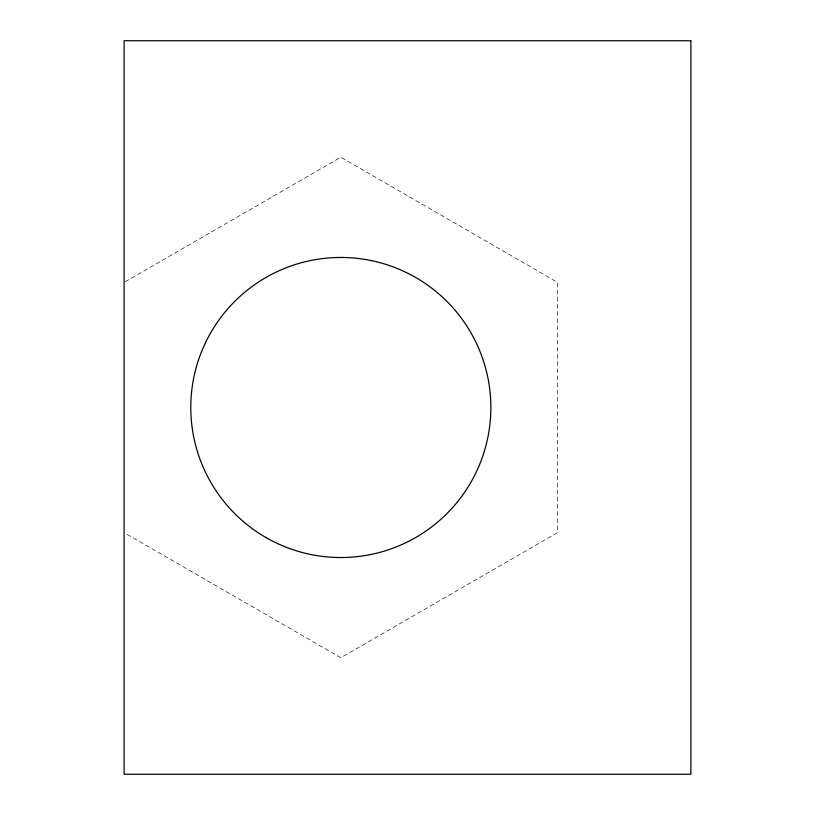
<?xml version="1.0" encoding="UTF-8"?>
<svg xmlns="http://www.w3.org/2000/svg" width="815" height="815" viewBox="0 0 815 815"><rect width="100%" height="100%" fill="white"/><g stroke="black" fill="none" stroke-linecap="round" stroke-linejoin="round"><path stroke-width="0.61" stroke-dasharray="4.08 3.06" d="M125.204 281.745L340.823 157.254L557.531 282.377L557.531 532.623L340.823 657.746L125.204 533.255"/><path stroke-width="1.22" d="M690.896 40.75L124.104 40.75L124.104 774.25L690.896 774.25L690.896 40.75M265.802 537.431A150.031 150.031 0 0 0 490.854 407.5A150.031 150.031 0 0 0 265.802 277.569A150.031 150.031 0 0 0 265.802 537.431"/></g></svg>
